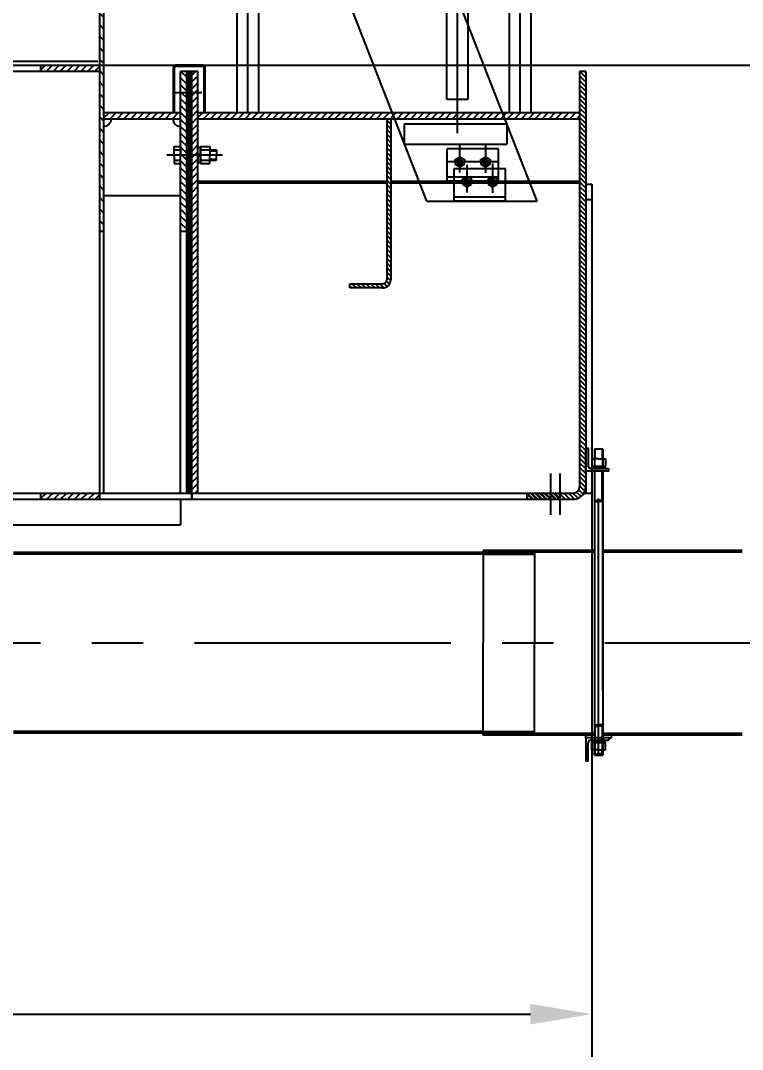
# Model space of a CAD drawing. Header units: millimetres. Extents: x 0 to 16800, y -458 to 11880.
# Drawn here: x 12681 to 14089, y 2157 to 4163 of the extents above; entities that cross this region are included whole.
import ezdxf

# ---------------------------------------------------------------- set-up
doc = ezdxf.new("R2010")
doc.units = ezdxf.units.MM
doc.header["$LTSCALE"] = 400
doc.linetypes.add('F', pattern=[0.75, 0.5, -0.25])
doc.linetypes.add('G', pattern=[2, 1.25, -0.25, 0.25, -0.25])
for name, color, linetype in [('01', 7, 'Continuous'), ('02', 1, 'Continuous'), ('04', 2, 'F'), ('05', 4, 'G'), ('08', 1, 'Continuous')]:
    doc.layers.add(name, color=color, linetype=linetype)
doc.styles.get("Standard").update_dxf_attribs({"font": 'isocp', "width": 0.707, "bigfont": 'intecad.shx'})
doc.dimstyles.new('INTE', dxfattribs={"dimscale": 40, "dimtxt": 3.5, "dimasz": 3, "dimexe": 3, "dimexo": 0, "dimgap": 1, "dimtad": 1, "dimdec": 3, "dimdsep": 46, "dimtxsty": 'Standard', "dimcen": 0, "dimclrd": 1, "dimclre": 1, "dimclrt": 3, "dimaunit": 1, "dimadec": 0, "dimazin": 0, "dimtfac": 1, "dimtmove": 0, "dimatfit": 0, "dimfxl": 1, "dimarcsym": 0})
pattern_1 = [(45, (-22052.766, 2942.855), (-6.735192, 6.735192), [])]
pattern_2 = [(135, (-22052.766, 2942.855), (-6.735192, -6.735192), [])]

# ---------------------------------------------------------------- blocks, each defined once
blk = doc.blocks.new('cv')
at = {"layer": '02', "linetype": 'Continuous'}
h = blk.add_hatch(dxfattribs=at)
h.set_pattern_fill('ANSI31', color=1, scale=3, style=0)
h.paths.add_polyline_path([(43115.9, -19035.8), (43103.9, -19035.8), (43103.9, -18213.9), (43115.9, -18213.9)])
at = {"layer": '02'}
h = blk.add_hatch(dxfattribs=at)
h.set_pattern_fill('LINE', color=256, scale=3, angle=45, style=0)
h.set_pattern_definition([(45, (29010.261, -28077.544), (-6.735192, 6.735192), [])])
h.paths.add_polyline_path([(43115.9, -18293.9), (43115.9, -18305.9), (43859.9, -18305.9), (43859.9, -18293.9)])
h.paths.add_polyline_path([(43431.1, -18324.8), (43469, -18324.8), (43469, -18275.6), (43431.1, -18275.6)], flags=9)
h = blk.add_hatch(dxfattribs=at)
h.set_pattern_fill('ANSI31', color=256, scale=2, angle=90, style=0)
h.set_pattern_definition([(135, (28882.261, -28077.5436), (-4.490128, -4.490128), [])])
edge = h.paths.add_edge_path()
edge.add_line((43483.9, -18305.9), (43491.9, -18305.9))
edge.add_line((43491.9, -18305.9), (43491.9, -18619.9))
edge.add_arc((43475.9, -18619.9), 16, -90, 0, ccw=False)
edge.add_line((43475.9, -18635.9), (43411.9, -18635.9))
edge.add_line((43411.9, -18635.9), (43411.9, -18627.9))
edge.add_line((43411.9, -18627.9), (43475.9, -18627.9))
edge.add_arc((43475.9, -18619.9), 8, 270, 360)
edge.add_line((43483.9, -18619.9), (43483.9, -18305.9))
at = {"layer": '02', "linetype": 'Continuous'}
h = blk.add_hatch(dxfattribs=at)
h.set_pattern_fill('ANSI31', color=1, scale=2, angle=90, style=0)
h.set_pattern_definition([(135, (29010.261, -28077.5436), (-4.490128, -4.490128), [])])
h.paths.add_polyline_path([(43757.9, -19035.8), (43757.9, -19047.8), (43803.9, -19047.8), (43803.9, -19035.8)])
h.paths.add_polyline_path([(43803.9, -19047.8), (43821.9, -19047.8), (43821.9, -19035.8), (43803.9, -19035.8)])
at = {"color": 7, "linetype": 'Continuous'}
for p, q in [((43859.9, -18213.9), (43859.9, -18293.9)), ((43871.9, -18213.9), (43871.9, -19035.8)), ((43859.9, -18293.9), (43859.9, -19023.8)), ((43103.9, -19047.8), (43847.9, -19047.8))]:
    blk.add_line(p, q, dxfattribs=at)
for p, q in [((43115.9, -18293.9), (43859.9, -18293.9)), ((43115.9, -18305.9), (43859.9, -18305.9)), ((43868.7, -19035.8), (43883.9, -19035.8))]:
    blk.add_line(p, q)
for radius, end in [(12, 0), (24, 300)]:
    blk.add_arc((43847.9, -19023.8), radius, 270, end, dxfattribs=at)
at = {"layer": '01', "color": 7, "linetype": 'Continuous'}
for p, q in [((43103.9, -19035.8), (43103.9, -18213.9)), ((43103.9, -19035.8), (43103.9, -18213.9)), ((43115.9, -18213.9), (43103.9, -18213.9)), ((43115.9, -19035.8), (43115.9, -18213.9)), ((43871.9, -18213.9), (43859.9, -18213.9)), ((43115.9, -18427.9), (43263.9, -18427.9)), ((43115.9, -18430.9), (43263.9, -18430.9)), ((43883.9, -18433.6), (43883.9, -19035.8)), ((43411.9, -18627.9), (43475.9, -18627.9)), ((43411.9, -18635.9), (43411.9, -18627.9)), ((43475.9, -18635.9), (43411.9, -18635.9)), ((43103.9, -19035.8), (43103.9, -19047.8)), ((43103.9, -19035.8), (43847.9, -19035.8)), ((43757.9, -19047.8), (43757.9, -19035.8))]:
    blk.add_line(p, q, dxfattribs=at)
at = {"layer": '01'}
for p, q in [((43483.9, -18305.9), (43483.9, -18619.9)), ((43491.9, -18305.9), (43491.9, -18619.9)), ((43115.9, -18327.9), (43115.9, -18330.9)), ((43859.9, -18327.9), (43859.9, -18330.9)), ((43263.9, -18427.9), (43483.9, -18427.9)), ((43263.9, -18430.9), (43483.9, -18430.9)), ((43491.9, -18427.9), (43722.3, -18427.9)), ((43491.9, -18430.9), (43722.3, -18430.9)), ((43719.9, -18427.9), (43859.9, -18427.9)), ((43719.9, -18430.9), (43859.9, -18430.9)), ((43871.9, -18433.6), (43883.9, -18433.6)), ((43821.9, -19047.8), (43821.9, -19035.8)), ((43821.9, -19035.8), (43831, -19035.8))]:
    blk.add_line(p, q, dxfattribs=at)
at = {"layer": '01', "color": 7, "linetype": 'Continuous'}
for centre, radius, start in [((43475.9, -18619.9), 16, 270), ((43475.9, -18619.9), 8, 270), ((43847.9, -19023.8), 24, 300)]:
    blk.add_arc(centre, radius, start, 0, dxfattribs=at)
at = {"layer": '02', "color": 1, "linetype": 'Continuous'}
for p, q in [((43871.9, -18225.6), (43860.3, -18213.9)), ((43871.9, -18216.6), (43869.3, -18213.9)), ((43871.9, -18234.5), (43859.9, -18222.5)), ((43871.9, -18243.5), (43859.9, -18231.5)), ((43871.9, -18252.5), (43859.9, -18240.5)), ((43871.9, -18261.5), (43859.9, -18249.5)), ((43871.9, -18270.5), (43859.9, -18258.5)), ((43871.9, -18279.4), (43859.9, -18267.4)), ((43871.9, -18279.4), (43859.9, -18267.4)), ((43871.9, -18288.4), (43859.9, -18276.4)), ((43871.9, -18288.4), (43859.9, -18276.4)), ((43871.9, -18297.4), (43859.9, -18285.4)), ((43871.9, -18306.4), (43859.9, -18294.4)), ((43871.9, -18315.4), (43859.9, -18303.4)), ((43871.9, -18324.3), (43859.9, -18312.3)), ((43871.9, -18333.3), (43859.9, -18321.3)), ((43871.9, -18342.3), (43859.9, -18330.3)), ((43871.9, -18351.3), (43859.9, -18339.3)), ((43871.9, -18360.3), (43859.9, -18348.3)), ((43871.9, -18369.2), (43859.9, -18357.2)), ((43871.9, -18378.2), (43859.9, -18366.2)), ((43871.9, -18387.2), (43859.9, -18375.2)), ((43871.9, -18396.2), (43859.9, -18384.2)), ((43871.9, -18405.2), (43859.9, -18393.2)), ((43871.9, -18414.1), (43859.9, -18402.1)), ((43871.9, -18423.1), (43859.9, -18411.1)), ((43871.9, -18432.1), (43859.9, -18420.1)), ((43871.9, -18441.1), (43859.9, -18429.1)), ((43871.9, -18450.1), (43859.9, -18438.1)), ((43871.9, -18459), (43859.9, -18447)), ((43871.9, -18468), (43859.9, -18456)), ((43871.9, -18477), (43859.9, -18465)), ((43871.9, -18486), (43859.9, -18474)), ((43871.9, -18495), (43859.9, -18483)), ((43871.9, -18503.9), (43859.9, -18491.9)), ((43871.9, -18512.9), (43859.9, -18500.9)), ((43871.9, -18521.9), (43859.9, -18509.9)), ((43871.9, -18530.9), (43859.9, -18518.9)), ((43871.9, -18539.9), (43859.9, -18527.9)), ((43871.9, -18548.8), (43859.9, -18536.8)), ((43871.9, -18557.8), (43859.9, -18545.8)), ((43871.9, -18566.8), (43859.9, -18554.8)), ((43871.9, -18575.8), (43859.9, -18563.8)), ((43871.9, -18584.8), (43859.9, -18572.8)), ((43871.9, -18593.7), (43859.9, -18581.7)), ((43871.9, -18602.7), (43859.9, -18590.7)), ((43871.9, -18611.7), (43859.9, -18599.7)), ((43871.9, -18620.7), (43859.9, -18608.7)), ((43871.9, -18629.7), (43859.9, -18617.7)), ((43871.9, -18638.7), (43859.9, -18626.7)), ((43871.9, -18647.6), (43859.9, -18635.6)), ((43871.9, -18656.6), (43859.9, -18644.6)), ((43871.9, -18665.6), (43859.9, -18653.6)), ((43871.9, -18674.6), (43859.9, -18662.6)), ((43871.9, -18683.6), (43859.9, -18671.6)), ((43871.9, -18692.5), (43859.9, -18680.5)), ((43871.9, -18701.5), (43859.9, -18689.5)), ((43871.9, -18710.5), (43859.9, -18698.5)), ((43871.9, -18719.5), (43859.9, -18707.5)), ((43871.9, -18728.5), (43859.9, -18716.5)), ((43871.9, -18737.4), (43859.9, -18725.4)), ((43871.9, -18746.4), (43859.9, -18734.4)), ((43871.9, -18755.4), (43859.9, -18743.4)), ((43871.9, -18764.4), (43859.9, -18752.4)), ((43871.9, -18773.4), (43859.9, -18761.4)), ((43871.9, -18782.3), (43859.9, -18770.3)), ((43871.9, -18791.3), (43859.9, -18779.3)), ((43871.9, -18800.3), (43859.9, -18788.3)), ((43871.9, -18809.3), (43859.9, -18797.3)), ((43871.9, -18818.3), (43859.9, -18806.3)), ((43871.9, -18827.2), (43859.9, -18815.2)), ((43871.9, -18836.2), (43859.9, -18824.2)), ((43871.9, -18845.2), (43859.9, -18833.2)), ((43871.9, -18854.2), (43859.9, -18842.2)), ((43871.9, -18863.2), (43859.9, -18851.2)), ((43871.9, -18872.1), (43859.9, -18860.1)), ((43871.9, -18881.1), (43859.9, -18869.1)), ((43871.9, -18890.1), (43859.9, -18878.1)), ((43871.9, -18899.1), (43859.9, -18887.1)), ((43871.9, -18908.1), (43859.9, -18896.1)), ((43871.9, -18917), (43859.9, -18905)), ((43871.9, -18926), (43859.9, -18914)), ((43871.9, -18935), (43859.9, -18923)), ((43871.9, -18944), (43859.9, -18932)), ((43871.9, -18953), (43859.9, -18941)), ((43871.9, -18961.9), (43859.9, -18949.9)), ((43871.9, -18970.9), (43859.9, -18958.9)), ((43871.9, -18979.9), (43859.9, -18967.9)), ((43871.9, -18988.9), (43859.9, -18976.9)), ((43871.9, -18997.9), (43859.9, -18985.9)), ((43871.9, -19006.8), (43859.9, -18994.8)), ((43871.9, -19015.8), (43859.9, -19003.8)), ((43871.9, -19024.8), (43859.9, -19012.8)), ((43769.2, -19047.8), (43757.2, -19035.8)), ((43778.2, -19047.8), (43766.2, -19035.8)), ((43787.2, -19047.8), (43775.2, -19035.8)), ((43796.2, -19047.8), (43784.2, -19035.8)), ((43805.1, -19047.8), (43793.1, -19035.8)), ((43814.1, -19047.8), (43802.1, -19035.8)), ((43821.9, -19046.6), (43811.1, -19035.8)), ((43821.9, -19037.7), (43820.1, -19035.8)), ((43841.1, -19047.8), (43829.1, -19035.8)), ((43850, -19047.7), (43838, -19035.8)), ((43857.2, -19046), (43847, -19035.8)), ((43862.8, -19042.6), (43854.2, -19034)), ((43867.2, -19038.1), (43858.6, -19029.4)), ((43871.9, -19033.8), (43859.9, -19021.8)), ((43760.2, -19047.8), (43757.9, -19045.5)), ((43832.1, -19047.8), (43821.9, -19037.7)), ((43823.1, -19047.8), (43821.9, -19046.6))]:
    blk.add_line(p, q, dxfattribs=at)
at = {"layer": '04', "color": 2, "linetype": 'F'}
blk.add_line((43871.9, -18463.2), (43883.9, -18463.2), dxfattribs=at)
at = {"layer": '05', "color": 4, "linetype": 'G'}
for p, q in [((43803.9, -19078.4), (43803.9, -18997.5)), ((43821.9, -19078.4), (43821.9, -18997.5))]:
    blk.add_line(p, q, dxfattribs=at)
blk = doc.blocks.new('*D46')
at = {"layer": '08', "color": 1, "lineweight": -2}
for p, q in [((13795.1, 3242.3), (13795.1, 2106.2)), ((10032.1, 3073), (10032.1, 2106.2)), ((10152.1, 2226.2), (13675.1, 2226.2))]:
    blk.add_line(p, q, dxfattribs=at)
at = {"layer": '08', "color": 1}
for points in [[(10152.1, 2246.2), (10152.1, 2206.2), (10032.1, 2226.2)], [(13675.1, 2246.2), (13675.1, 2206.2), (13795.1, 2226.2)]]:
    blk.add_solid(points, dxfattribs=at)
at = {"layer": 'DEFPOINTS', "color": 0}
for p in [(13795.1, 3242.3), (10032.1, 3073), (13795.1, 2226.2)]:
    blk.add_point(p, dxfattribs=at)
at = {"layer": '08', "color": 3, "insert": (11913.6, 2336.2), "char_height": 140, "attachment_point": 5}
blk.add_mtext('3763', dxfattribs=at)
blk = doc.blocks.new('*U25')
at = {"layer": '01'}
for p, q in [((0, 45), (0, 0)), ((0, 45), (3.4, 45)), ((5, 10), (5, 43.4)), ((0, 0), (45, 0)), ((43.5, 5), (10, 5)), ((45, 0), (45, 3.5))]:
    blk.add_line(p, q, dxfattribs=at)
for centre, radius, start, end in [((3.4, 43.4), 1.65, 0.2621, 90), ((10, 10), 5, 180, 269.8782), ((43.5, 3.5), 1.52, 0, 90)]:
    blk.add_arc(centre, radius, start, end, dxfattribs=at)
blk = doc.blocks.new('*D47')
at = {"layer": '08', "color": 1, "lineweight": -2}
for p, q in [((12684.2, 4076.3), (15023.4, 4076.3)), ((14903.4, 3070.3), (14903.4, 3956.3)), ((13905.4, 2950.3), (15023.4, 2950.3))]:
    blk.add_line(p, q, dxfattribs=at)
at = {"layer": '08', "color": 1}
for points in [[(14883.4, 3956.3), (14923.4, 3956.3), (14903.4, 4076.3)], [(14883.4, 3070.3), (14923.4, 3070.3), (14903.4, 2950.3)]]:
    blk.add_solid(points, dxfattribs=at)
at = {"layer": 'DEFPOINTS', "color": 0}
for p in [(12684.2, 4076.3), (14903.4, 4076.3), (13905.4, 2950.3)]:
    blk.add_point(p, dxfattribs=at)
at = {"layer": '08', "color": 3, "insert": (14793.4, 3513.3), "char_height": 140, "attachment_point": 5, "rotation": 90}
blk.add_mtext('1126', dxfattribs=at)
blk = doc.blocks.new('*U30')
at = {"layer": '01'}
for p, q in [((0, 10), (-9, 4.8)), ((-9, 4.8), (-9, 0)), ((-9, -4.8), (-9, 0)), ((9, 4.8), (0, 10)), ((9, 0), (9, 4.8)), ((0, -10), (-9, -4.8)), ((9, -4.8), (0, -10)), ((9, 0), (9, -4.8))]:
    blk.add_line(p, q, dxfattribs=at)
blk.add_circle((0, 0), 4.8, dxfattribs=at)
at = {"layer": '02'}
blk.add_arc((0, 0), 6, 266.5577, 182.6113, dxfattribs=at)
at = {"layer": '05'}
for p, q in [((9.6, 0), (-9.8, 0)), ((0, 10.6), (0, -10.5))]:
    blk.add_line(p, q, dxfattribs=at)

msp = doc.modelspace()

# ---------------------------------------------------------------- hatches: boundary and pattern name
at = {"layer": '02', "linetype": 'Continuous'}
h = msp.add_hatch(dxfattribs=at)
h.set_pattern_fill('LINE', color=1, scale=5, angle=135, style=0)
h.set_pattern_definition([(135, (-22052.766, 2942.855), (-11.22532, -11.22532), [])])
h.paths.add_polyline_path([(12843.1213, 5454.2865), (12835.1213, 5454.2865), (12835.1213, 5354.2865), (12835.1213, 3753.1684), (12843.1213, 3753.1684)])
h = msp.add_hatch(dxfattribs=at)
h.set_pattern_fill('LINE', color=1, scale=3, angle=45, style=0)
h.set_pattern_definition(pattern_1)
h.paths.add_polyline_path([(12835.1213, 4076.2865), (12720.1213, 4076.2865), (12720.1213, 4064.2865), (12835.1213, 4064.2865)])
h = msp.add_hatch(dxfattribs=at)
h.set_pattern_fill('LINE', color=1, scale=3, angle=135, style=0)
h.set_pattern_definition(pattern_2)
h.paths.add_polyline_path([(13037.1213, 4076.1819), (12983.1213, 4076.1819, 0.414213562), (12979.1213, 4072.1819), (12979.1213, 3984.1819), (12981.1213, 3984.1819), (12981.1213, 4072.1819, -0.414213562), (12983.1213, 4074.1819), (13037.1213, 4074.1819, -0.414213562), (13039.1213, 4072.1819), (13039.1213, 3984.1819), (13041.1213, 3984.1819), (13041.1213, 4072.1819, 0.414213562)])
h = msp.add_hatch(dxfattribs=at)
h.set_pattern_fill('LINE', color=1, scale=3, angle=135, style=0)
h.set_pattern_definition(pattern_2)
h.paths.add_polyline_path([(13005.1213, 4064.1819), (12993.1213, 4064.1819), (12993.1213, 4023.1364), (13005.1213, 4023.1364)])
at = {"layer": '02'}
h = msp.add_hatch(dxfattribs=at)
h.set_pattern_fill('ANSI37', color=256, angle=-180, style=0)
h.set_pattern_definition([(45, (8857.3688, 688.269), (-2.245064, 2.245064), []), (135, (8857.3688, 688.269), (-2.245064, -2.245064), [])])
h.paths.add_polyline_path([(13015.1213, 4064.1819), (13005.1213, 4064.1819), (13005.1213, 3242.2865), (13015.1213, 3242.2865)])
at = {"layer": '02', "linetype": 'Continuous'}
h = msp.add_hatch(dxfattribs=at)
h.set_pattern_fill('LINE', color=1, scale=3, angle=135, style=0)
h.set_pattern_definition(pattern_2)
h.paths.add_polyline_path([(13005.1213, 4023.1364), (12993.1213, 4023.1364), (12993.1213, 3753.1684), (13005.1213, 3753.1684)])
h = msp.add_hatch(dxfattribs=at)
h.set_pattern_fill('LINE', color=1, scale=3, angle=45, style=0)
h.set_pattern_definition([(45, (-2557.913, -4746.834), (-6.735192, 6.735192), [])])
h.paths.add_polyline_path([(12993.1213, 3984.1819), (12843.1213, 3984.1819), (12843.1213, 3972.1819), (12993.1213, 3972.1819)])
h.paths.add_polyline_path([(12906.5975, 3979.0573), (12925.5613, 3979.0573), (12925.5613, 4003.6727), (12906.5975, 4003.6727)], flags=9)
at = {"layer": '02'}
h = msp.add_hatch(dxfattribs=at)
h.set_pattern_fill('LINE', color=256, scale=3, angle=45, style=0)
h.set_pattern_definition(pattern_1)
h.paths.add_polyline_path([(12835.1213, 3242.2865), (12720.1213, 3242.2865), (12720.1213, 3230.2865), (12835.1213, 3230.2865)])

# ---------------------------------------------------------------- linework, layer by layer
at = {"color": 7, "linetype": 'Continuous'}
for p, q in [((12835.1213, 5462.2865), (12835.1213, 3230.2865)), ((12843.1213, 5454.2865), (12843.1213, 3242.2865)), ((12720.1213, 4076.2865), (12720.1213, 4064.2865)), ((12720.1213, 3242.2865), (12720.1213, 3230.2865)), ((12843.1213, 3230.2865), (13015.1213, 3230.2865)), ((12818.1213, 3180.2865), (12843.1213, 3180.2865))]:
    msp.add_line(p, q, dxfattribs=at)
for p, q in [((13688.3238, 3811.1628), (13554.1213, 4154.5981)), ((12843.1213, 3984.1819), (12993.1213, 3984.1819)), ((12843.1213, 3972.1819), (12993.1213, 3972.1819)), ((12843.1213, 3822.1819), (12993.1213, 3822.1819))]:
    msp.add_line(p, q)
at = {"layer": '01', "color": 7, "linetype": 'Continuous'}
for p, q in [((13473.5963, 3811.1628), (12887.0086, 5312.2891)), ((13554.1213, 4010.2882), (13554.1213, 5141.6716)), ((13512.1213, 4010.2882), (13512.1213, 4665.9612)), ((13102.5616, 4192.0781), (13102.5616, 3984.1819)), ((13144.8616, 4192.0781), (13144.8616, 3984.1819)), ((13633.5616, 4192.0781), (13633.5616, 3984.1819)), ((13675.8616, 4192.0781), (13675.8616, 3984.1819)), ((12979.1213, 3984.1819), (12979.1213, 4072.1819)), ((12981.1213, 3984.1819), (12981.1213, 4072.1819)), ((13037.1213, 4076.1819), (12983.1213, 4076.1819)), ((13037.1213, 4074.1819), (12983.1213, 4074.1819)), ((13039.1213, 3984.1819), (13039.1213, 4072.1819)), ((13041.1213, 3984.1819), (13041.1213, 4072.1819)), ((12835.1213, 4064.2865), (12597.1213, 4064.2865)), ((12993.1213, 3242.2865), (12993.1213, 4064.1819)), ((13015.1213, 4064.1819), (12993.1213, 4064.1819)), ((13005.1213, 3242.2865), (13005.1213, 4064.1819)), ((13005.1213, 3242.2865), (13005.1213, 4064.1819)), ((13015.1213, 4064.1819), (13005.1213, 4064.1819)), ((13015.1213, 3230.2865), (13015.1213, 4064.1819)), ((13015.1213, 3242.2865), (13015.1213, 4064.1819)), ((13512.7486, 3850.1018), (13512.7486, 3913.1018)), ((13612.7486, 3913.1018), (13512.7486, 3913.1018)), ((13612.7486, 3850.1018), (13612.7486, 3913.1018)), ((13612.7486, 3850.1018), (13512.7486, 3850.1018)), ((12843.1213, 3242.2865), (13015.1213, 3242.2865)), ((13005.1213, 3242.2865), (13015.1213, 3242.2865)), ((13800.1216, 3130.2865), (13583.1213, 3130.2865)), ((13583.1213, 3130.2865), (13583.1213, 2950.2865)), ((14088.2762, 3130.2865), (13816.1216, 3130.2865)), ((13583.1213, 3126.2865), (12667.1213, 3126.2865)), ((13583.1213, 3123.2865), (12667.1213, 3123.2865)), ((13800.1216, 3127.2865), (13583.1213, 3127.2865)), ((14088.2762, 3127.2865), (13816.1216, 3127.2865)), ((13583.1213, 2770.2865), (13583.1213, 2950.2865)), ((13583.1213, 2777.2865), (12667.1213, 2777.2865)), ((13583.1213, 2774.2865), (12667.1213, 2774.2865)), ((13800.1216, 2773.2865), (13583.1213, 2773.2865)), ((13800.1216, 2770.2865), (13583.1213, 2770.2865)), ((13816.1216, 2788.0249), (13800.1216, 2788.0249)), ((14088.2762, 2773.2865), (13816.1216, 2773.2865)), ((14088.2762, 2770.2865), (13816.1216, 2770.2865))]:
    msp.add_line(p, q, dxfattribs=at)
at = {"layer": '01'}
for p, q in [((11632.1213, 4076.2865), (12835.1213, 4076.2865)), ((13512.1213, 4010.2882), (13554.1213, 4010.2882)), ((12980.6213, 3918.0078), (12993.1213, 3918.0078)), ((12980.6213, 3901.5328), (12980.6213, 3918.0078)), ((12993.1213, 3918.0078), (12993.1213, 3901.5328)), ((13027.1213, 3901.5328), (13027.1213, 3916.6328)), ((13027.1213, 3916.6328), (13032.1213, 3916.6328)), ((13032.1213, 3918.0078), (13050.1213, 3918.0078)), ((13032.1213, 3901.5328), (13032.1213, 3918.0078)), ((13032.1213, 3916.6328), (13032.1213, 3901.5328)), ((13050.1213, 3918.0078), (13050.1213, 3901.5328)), ((12980.6213, 3911.5328), (12993.1213, 3911.5328)), ((12980.6213, 3901.5328), (12980.6213, 3885.0578)), ((12993.1213, 3885.0578), (12993.1213, 3901.5328)), ((13027.1213, 3901.5328), (13032.1213, 3904.4195)), ((13032.1213, 3901.5328), (13027.1213, 3898.646)), ((13027.1213, 3901.5328), (13027.1213, 3886.4328)), ((13032.1213, 3911.5328), (13050.1213, 3911.5328)), ((13032.1213, 3886.4328), (13032.1213, 3901.5328)), ((13032.1213, 3901.5328), (13032.1213, 3885.0578)), ((13050.1213, 3911.5328), (13063.1213, 3911.5328)), ((13050.1213, 3885.0578), (13050.1213, 3901.5328)), ((13063.1213, 3911.5328), (13063.1213, 3901.5328)), ((13063.1213, 3891.5328), (13063.1213, 3901.5328)), ((12980.6213, 3891.5328), (12993.1213, 3891.5328)), ((12980.6213, 3885.0578), (12993.1213, 3885.0578)), ((13027.1213, 3886.4328), (13032.1213, 3886.4328)), ((13032.1213, 3891.5328), (13050.1213, 3891.5328)), ((13032.1213, 3885.0578), (13050.1213, 3885.0578)), ((13050.1213, 3891.5328), (13063.1213, 3891.5328)), ((13612.7486, 3858.1018), (13512.7486, 3858.1018)), ((13459.6705, 3846.8001), (13674.398, 3846.8001)), ((13473.5963, 3811.1628), (13688.3238, 3811.1628)), ((12835.1213, 3753.1684), (12843.1213, 3753.1684)), ((12993.1213, 3753.1684), (13005.1213, 3753.1684)), ((13808.1216, 3327.9666), (13800.1216, 3327.9666)), ((13800.1216, 3327.9666), (13800.1216, 3294.1415)), ((13800.1216, 3318.9419), (13800.1216, 3308.9415)), ((13816.1216, 3327.9666), (13808.1216, 3327.9666)), ((13816.1216, 3294.1415), (13816.1216, 3327.9666)), ((13816.1216, 3327.9666), (13816.1216, 3294.1415)), ((13816.1216, 3318.9419), (13816.1216, 3308.9415)), ((13783.1213, 3308.9415), (13783.1213, 3294.1415)), ((13794.7466, 3308.9415), (13794.7466, 3294.1415)), ((13808.1216, 3308.9415), (13794.7466, 3308.9415)), ((13794.7466, 3294.1415), (13808.1216, 3294.1415)), ((13808.1216, 3294.1415), (13795.9216, 3294.1415)), ((13795.9216, 3294.1415), (13795.9216, 3290.0415)), ((13808.1216, 3290.0415), (13805.7545, 3294.1415)), ((13808.1216, 3308.9415), (13821.4966, 3308.9415)), ((13808.1216, 3294.1415), (13820.3216, 3294.1415)), ((13808.1216, 3294.1415), (13810.4888, 3290.0415)), ((13821.4966, 3294.1415), (13808.1216, 3294.1415)), ((13820.3216, 3290.0415), (13808.1216, 3290.0415)), ((13820.3216, 3294.1415), (13820.3216, 3290.0415)), ((13821.4966, 3308.9415), (13821.4966, 3294.1415)), ((13800.1216, 3285.0415), (13800.1216, 3227.9666)), ((13816.1216, 3227.9666), (13816.1216, 3285.0415)), ((13816.1216, 3285.0415), (13816.1216, 3227.9666)), ((12607.1213, 3242.2865), (12843.1213, 3242.2865)), ((12607.1213, 3230.2865), (12843.1213, 3230.2865)), ((12993.1213, 3230.2865), (12993.1213, 3180.2865)), ((13800.8716, 3227.9666), (13800.1216, 3225.4666)), ((13800.1216, 3227.9666), (13808.1216, 3227.9666)), ((13800.1216, 3225.4666), (13800.1216, 2733.886)), ((13800.1216, 3225.4666), (13808.1216, 3225.4666)), ((13816.1216, 3227.9666), (13808.1216, 3227.9666)), ((13816.1216, 3225.4666), (13808.1216, 3225.4666)), ((13815.3716, 3227.9666), (13816.1216, 3225.4666)), ((13816.1216, 2856.8499), (13816.1216, 3225.4666)), ((13816.1216, 3225.4666), (13816.1216, 2733.886)), ((12607.1213, 3180.2865), (12993.1213, 3180.2865)), ((13800.8716, 2788.0249), (13800.1216, 2790.5249)), ((13800.1216, 2790.5249), (13808.1216, 2790.5249)), ((13816.1216, 2790.5249), (13808.1216, 2790.5249)), ((13815.3716, 2788.0249), (13816.1216, 2790.5249)), ((13783.1213, 2765.2865), (13783.1213, 2770.2865)), ((13800.1216, 2788.0249), (13808.1216, 2788.0249)), ((13800.1216, 2770.2865), (13800.1216, 2731.386)), ((13816.1216, 2788.0249), (13808.1216, 2788.0249)), ((13816.1216, 2770.2865), (13816.1216, 2731.386)), ((13833.1213, 2765.2865), (13833.1213, 2770.2865)), ((13794.7466, 2741.3865), (13794.7466, 2756.1865)), ((13794.7466, 2756.1865), (13808.1216, 2756.1865)), ((13795.9216, 2756.1865), (13795.9216, 2760.2865)), ((13795.9216, 2760.2865), (13808.1216, 2760.2865)), ((13808.1216, 2756.1865), (13795.9216, 2756.1865)), ((13800.1216, 2741.3865), (13800.1216, 2756.1865)), ((13808.1216, 2760.2865), (13805.7545, 2756.1865)), ((13808.1216, 2756.1865), (13810.4888, 2760.2865)), ((13820.3216, 2760.2865), (13808.1216, 2760.2865)), ((13808.1216, 2756.1865), (13820.3216, 2756.1865)), ((13821.4966, 2756.1865), (13808.1216, 2756.1865)), ((13816.1216, 2741.3865), (13816.1216, 2756.1865)), ((13820.3216, 2756.1865), (13820.3216, 2760.2865)), ((13821.4966, 2741.3865), (13821.4966, 2756.1865)), ((13828.1213, 2765.2865), (13833.1213, 2765.2865)), ((13808.1216, 2741.3865), (13794.7466, 2741.3865)), ((13800.1216, 2731.386), (13800.1216, 2741.3865)), ((13800.8716, 2731.386), (13800.1216, 2733.886)), ((13800.1216, 2733.886), (13808.1216, 2733.886)), ((13800.1216, 2731.386), (13808.1216, 2731.386)), ((13808.1216, 2731.386), (13800.1216, 2731.386)), ((13808.1216, 2741.3865), (13821.4966, 2741.3865)), ((13816.1216, 2733.886), (13808.1216, 2733.886)), ((13816.1216, 2731.386), (13808.1216, 2731.386)), ((13808.1216, 2731.386), (13816.1216, 2731.386)), ((13815.3716, 2731.386), (13816.1216, 2733.886)), ((13816.1216, 2731.386), (13816.1216, 2741.3865))]:
    msp.add_line(p, q, dxfattribs=at)
at = {"layer": '01', "color": 7, "linetype": 'Continuous'}
for centre, radius, start, end in [((12983.1213, 4072.1819), 4, 90, 180), ((12983.1213, 4072.1819), 2, 90, 180), ((13037.1213, 4072.1819), 4, 0, 90), ((13037.1213, 4072.1819), 2, 0, 90)]:
    msp.add_arc(centre, radius, start, end, dxfattribs=at)
at = {"layer": '01'}
for centre, start, end in [((12843.1213, 3972.1819), 270, 0), ((12993.1213, 3972.1819), 180, 270)]:
    msp.add_arc(centre, 15, start, end, dxfattribs=at)
at = {"layer": '02'}
for p, q in [((13050.1213, 3909.5328), (13063.1213, 3909.5328)), ((13050.1213, 3893.5328), (13063.1213, 3893.5328)), ((13800.9216, 3327.9666), (13800.9216, 3308.9415)), ((13815.3216, 3327.9666), (13815.3216, 3308.9415)), ((13800.8716, 3227.9666), (13800.8716, 3285.0415)), ((13815.3716, 3227.9666), (13815.3716, 3285.0415)), ((13800.9216, 2788.0249), (13800.9216, 2731.386)), ((13815.3216, 2788.0249), (13815.3216, 2731.386)), ((13800.9216, 2731.386), (13800.9216, 2741.3865)), ((13815.3216, 2731.386), (13815.3216, 2741.3865))]:
    msp.add_line(p, q, dxfattribs=at)
at = {"layer": '04'}
for p, q in [((13554.1213, 4154.5981), (13512.1213, 4262.0796)), ((13583.1213, 3126.2865), (13683.1213, 3126.2865)), ((13583.1213, 3123.2865), (13683.1213, 3123.2865)), ((13583.1213, 2777.2865), (13683.1213, 2777.2865)), ((13583.1213, 2774.2865), (13683.1213, 2774.2865))]:
    msp.add_line(p, q, dxfattribs=at)
at = {"layer": '04', "color": 2, "linetype": 'F'}
for p, q in [((11732.1213, 4084.2865), (12835.1213, 4084.2865)), ((13429.269, 3962.2891), (13629.269, 3962.2891)), ((13429.269, 3962.2891), (13429.269, 3922.2891)), ((13629.269, 3962.2891), (13629.269, 3922.2891)), ((13429.269, 3922.2891), (13629.269, 3922.2891)), ((13526.5963, 3811.1628), (13526.5963, 3874.1628)), ((13626.5963, 3874.1628), (13526.5963, 3874.1628)), ((13626.5963, 3811.1628), (13626.5963, 3874.1628)), ((13542.5963, 3853.9821), (13551.5963, 3859.1778)), ((13542.5963, 3849.1628), (13542.5963, 3853.9821)), ((13551.5963, 3838.6037), (13551.5963, 3859.6896)), ((13551.5963, 3859.1778), (13560.5963, 3853.9821)), ((13560.5963, 3853.9821), (13560.5963, 3849.1628)), ((13592.5963, 3853.9821), (13601.5963, 3859.1778)), ((13592.5963, 3849.1628), (13592.5963, 3853.9821)), ((13601.5963, 3838.6037), (13601.5963, 3859.6896)), ((13601.5963, 3859.1778), (13610.5963, 3853.9821)), ((13610.5963, 3853.9821), (13610.5963, 3849.1628)), ((13542.0317, 3849.1628), (13561.4116, 3849.1628)), ((13542.5963, 3849.1628), (13542.5963, 3844.3436)), ((13542.5963, 3844.3436), (13551.5963, 3839.1478)), ((13551.5963, 3839.1478), (13560.5963, 3844.3436)), ((13560.5963, 3844.3436), (13560.5963, 3849.1628)), ((13592.0317, 3849.1628), (13611.4116, 3849.1628)), ((13592.5963, 3849.1628), (13592.5963, 3844.3436)), ((13592.5963, 3844.3436), (13601.5963, 3839.1478)), ((13601.5963, 3839.1478), (13610.5963, 3844.3436)), ((13610.5963, 3844.3436), (13610.5963, 3849.1628)), ((13626.5963, 3819.1628), (13526.5963, 3819.1628)), ((13626.5963, 3811.1628), (13526.5963, 3811.1628)), ((13683.1213, 3126.2865), (13683.1213, 2950.2865)), ((13683.1213, 2774.2865), (13683.1213, 2950.2865))]:
    msp.add_line(p, q, dxfattribs=at)
for centre in [(13551.5963, 3849.1628), (13601.5963, 3849.1628)]:
    msp.add_circle(centre, 4.8, dxfattribs=at)
for centre in [(13551.5963, 3849.1628), (13601.5963, 3849.1628)]:
    msp.add_arc(centre, 6, 86.55771, 2.6113486, dxfattribs=at)
at = {"layer": '05', "color": 4, "linetype": 'G'}
for p, q in [((13533.1213, 3943.702), (13533.1213, 5141.6716)), ((13123.7116, 5013.2281), (13123.7116, 3984.1819)), ((13654.7116, 5013.2281), (13654.7116, 3984.1819)), ((13626.5963, 3849.1628), (13526.5963, 3849.1628))]:
    msp.add_line(p, q, dxfattribs=at)
at = {"layer": '05'}
for p, q in [((12983.4336, 4023.1364), (13034.3213, 4023.1364)), ((13537.7486, 3867.3046), (13537.7486, 3920.9835)), ((13587.7486, 3923.7601), (13587.7486, 3866.3791)), ((12966.2277, 3901.5328), (13074.594, 3901.5328)), ((12975.1563, 3901.5328), (13065.6886, 3901.5328)), ((13025.0246, 3901.5328), (13034.217, 3901.5328)), ((13031.0696, 3901.5328), (13051.173, 3901.5328)), ((13612.7486, 3888.1018), (13512.7486, 3888.1018)), ((13551.5963, 3828.3656), (13551.5963, 3882.0445)), ((13601.5963, 3884.8211), (13601.5963, 3827.4401)), ((13808.1216, 2731.4568), (13808.1216, 3327.984)), ((10620.1963, 2950.2865), (14692.5884, 2950.2865)), ((13808.1216, 2754.0898), (13808.1216, 2762.3821)), ((13808.1216, 2740.3348), (13808.1216, 2757.2381))]:
    msp.add_line(p, q, dxfattribs=at)

# ---------------------------------------------------------------- block references
at = {"layer": '01'}
msp.add_blockref('cv', (-30088.8204, 22278.0828), dxfattribs=at)
for name, p, rotation in [('*U30', (13537.7486, 3888.1018), 180), ('*U30', (13587.7486, 3888.1018), 180), ('*U25', (13783.1213, 2765.2865), 270)]:
    msp.add_blockref(name, p, dxfattribs=dict(at, rotation=rotation))
at = {"layer": '01', "xscale": -1, "rotation": 270}
msp.add_blockref('*U25', (13783.1213, 3285.0415), dxfattribs=at)

# ---------------------------------------------------------------- dimensions: what is measured, and where the dimension line sits
at = {"layer": '08'}
dim = msp.add_linear_dim(base=(14903.3647, 4076.2865), p1=(13905.4239, 2950.2865), p2=(12684.2274, 4076.2865), angle=90, dimstyle='INTE', dxfattribs=at)
dim.commit()
dim.dimension.update_dxf_attribs({"geometry": '*D47', "text_midpoint": (14793.3509, 3513.2865)})
dim = msp.add_linear_dim(base=(13795.1213, 2226.1524), p1=(10032.1213, 3073.0363), p2=(13795.1213, 3242.2865), dimstyle='INTE', dxfattribs=at)
dim.commit()
dim.dimension.update_dxf_attribs({"geometry": '*D46', "text_midpoint": (11913.6213, 2336.1524)})

doc.saveas('drawing.dxf')
